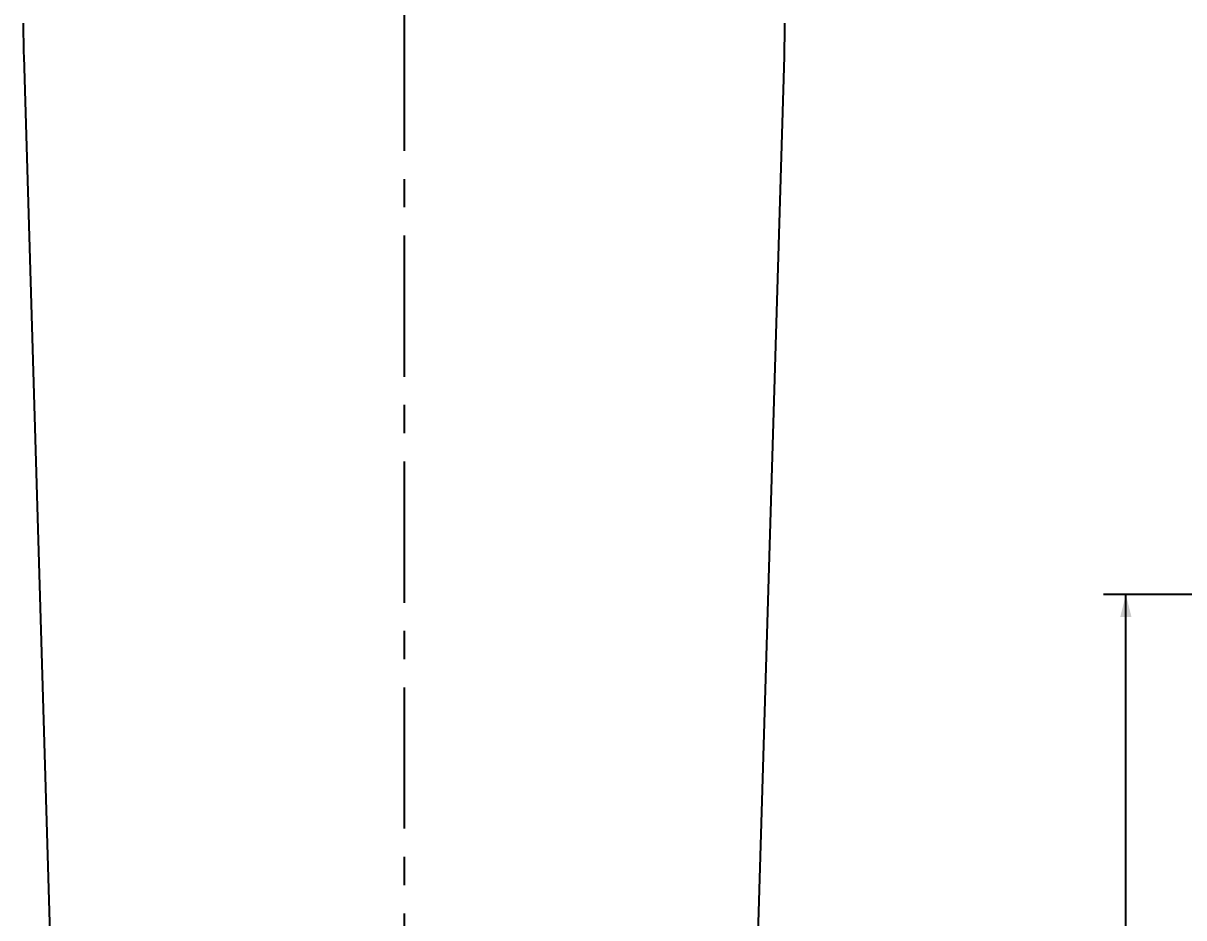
# Model space of a CAD drawing. Header units: millimetres. Extents: x -54 to 586, y 8 to 412.
# Drawn here: x 296 to 400.4, y 225.7 to 306.1 of the extents above; entities that cross this region are included whole.
import ezdxf

# ---------------------------------------------------------------- set-up
doc = ezdxf.new("R2010")
doc.units = ezdxf.units.MM
doc.linetypes.add('CENTERX2', pattern=[20.32, 12.7, -2.54, 2.54, -2.54])
doc.layers.add('CENTERLINE', color=4, linetype='CENTERX2')
doc.layers.add('DIMENSIONS', color=2, linetype='Continuous')
doc.layers.add('OUTLINE', color=7, linetype='Continuous', lineweight=25)
doc.styles.add('SLDTEXTSTYLE0', font='TXT', dxfattribs={"width": 0.75})
doc.dimstyles.new('SLDDIMSTYLE22', dxfattribs={"dimtxt": 3.5, "dimasz": 2, "dimexe": 0, "dimexo": 0.0625, "dimgap": 0.875, "dimtad": 1, "dimdec": 0, "dimlfac": 0.5, "dimrnd": 1e-09, "dimzin": 12, "dimdsep": 46, "dimtxsty": 'SLDTEXTSTYLE0', "dimsah": 1, "dimcen": 0.09, "dimadec": 0, "dimazin": 3, "dimtfac": 1, "dimtdec": 0, "dimtofl": 0, "dimtmove": 0, "dimatfit": 3, "dimfxl": 0, "dimfrac": 2, "dimtolj": 1, "dimtzin": 12, "dimarcsym": 0})

# ---------------------------------------------------------------- blocks, each defined once
blk = doc.blocks.new('_D_52')
at = {"layer": 'DIMENSIONS'}
for p, q in [((493.48, 254.73), (393.19, 254.73)), ((395.19, 180.36), (395.19, 254.73)), ((551.77, 180.36), (393.19, 180.36))]:
    blk.add_line(p, q, dxfattribs=at)
for points in [[(395.19, 254.73), (394.69, 252.73), (395.69, 252.73)], [(395.19, 180.36), (395.69, 182.36), (394.69, 182.36)]]:
    blk.add_solid(points, dxfattribs=at)
at = {"layer": 'DIMENSIONS', "insert": (390.68, 214.96), "char_height": 3.5, "attachment_point": 1, "rotation": 90, "style": 'SLDTEXTSTYLE0'}
blk.add_mtext('37', dxfattribs=at)

msp = doc.modelspace()

# ---------------------------------------------------------------- linework, layer by layer
at = {"layer": 'CENTERLINE'}
msp.add_line((330.26861, 388.62415), (330.26861, 147.75307), dxfattribs=at)
at = {"layer": 'OUTLINE'}
for p, q in [((296.06344, 303.12537), (298.72378, 214.31362)), ((361.81344, 214.31362), (364.47377, 303.12537))]:
    msp.add_line(p, q, dxfattribs=at)
for centre, start, end in [((396.01861, 306.11949), 180, 181.7157666), ((264.51861, 306.11949), 358.2842334, 0)]:
    msp.add_arc(centre, 100, start, end, dxfattribs=at)

# ---------------------------------------------------------------- dimensions: what is measured, and where the dimension line sits
at = {"layer": 'DIMENSIONS'}
dim = msp.add_linear_dim(base=(395.19333, 254.7291), p1=(552.77351, 180.36354), p2=(494.48485, 254.7291), angle=90, dimstyle='SLDDIMSTYLE22', dxfattribs=at)
dim.commit()
dim.dimension.update_dxf_attribs({"geometry": '_D_52', "text_midpoint": (395.19333, 217.54632), "dimtype": 160})

doc.saveas('drawing.dxf')
